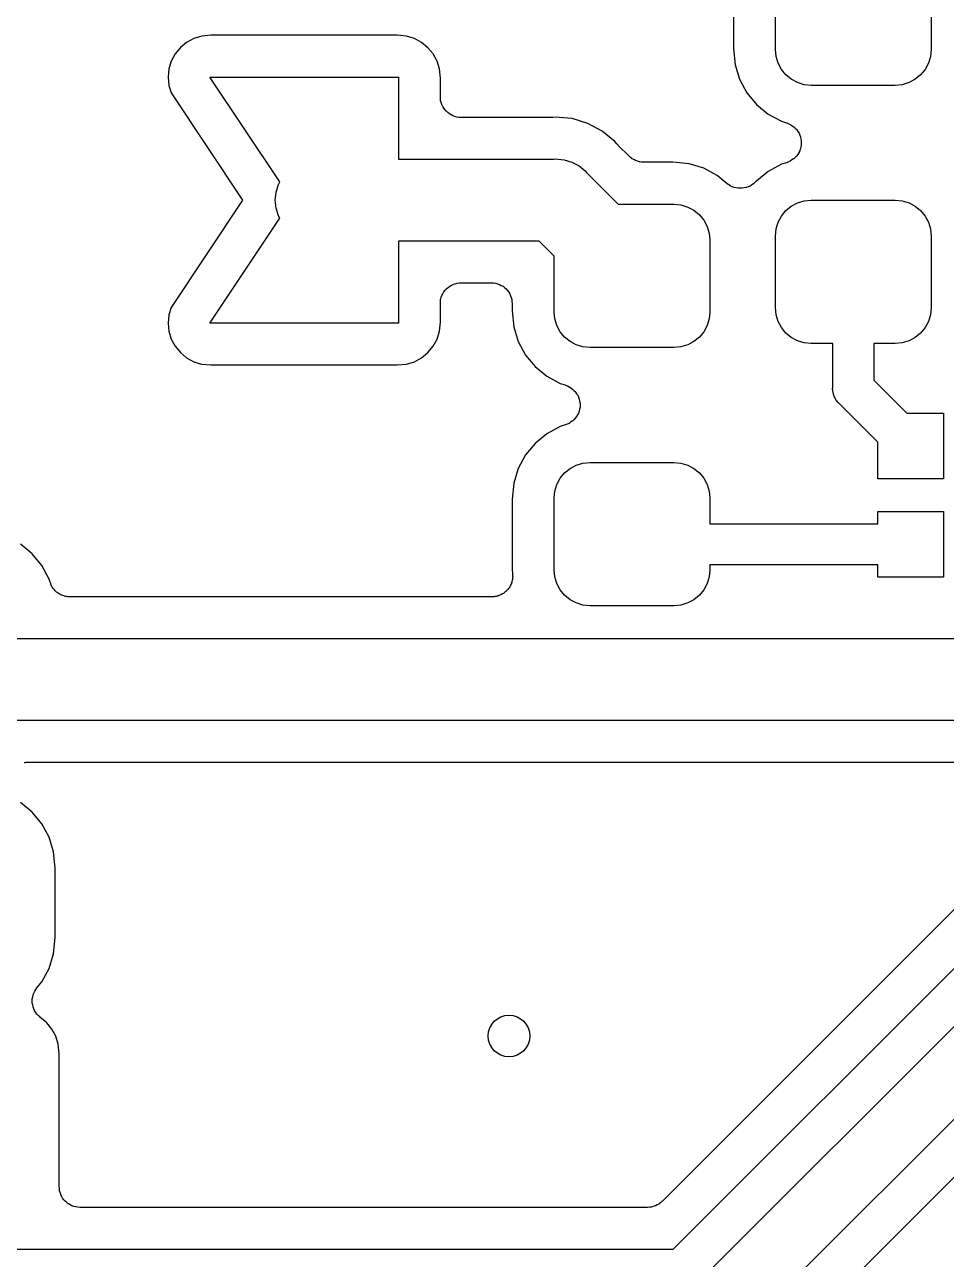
# Model space of a CAD drawing. Extents: x 150.4 to 195, y -135.4 to -96.2.
# Drawn here: x 156.25 to 161.87, y -128.76 to -121.23 of the extents above; entities that cross this region are included whole.
import ezdxf

# ---------------------------------------------------------------- set-up
doc = ezdxf.new("R2010")
doc.units = 0
doc.header["$MEASUREMENT"] = 0
doc.layers.add('BLACK', color=7, linetype='CONTINUOUS')

msp = doc.modelspace()

# ---------------------------------------------------------------- linework, layer by layer
at = {"layer": 'BLACK', "linetype": 'CONTINUOUS'}
for p, q in [((160.569, -120.95), (160.569, -121.375)), ((160.825, -121.381), (160.825, -120.944)), ((161.775, -120.944), (161.775, -121.381)), ((157.233, -121.338), (157.195, -121.369)), ((157.278, -121.314), (157.233, -121.338)), ((157.326, -121.3), (157.278, -121.314)), ((157.381, -121.294), (157.326, -121.3)), ((158.519, -121.294), (157.381, -121.294)), ((158.575, -121.3), (158.519, -121.294)), ((158.623, -121.314), (158.575, -121.3)), ((158.667, -121.338), (158.623, -121.314)), ((158.705, -121.37), (158.667, -121.338)), ((157.163, -121.408), (157.139, -121.452)), ((157.195, -121.369), (157.163, -121.408)), ((158.737, -121.408), (158.705, -121.37)), ((158.761, -121.452), (158.737, -121.408)), ((160.569, -121.375), (160.579, -121.474)), ((160.829, -121.424), (160.825, -121.381)), ((160.842, -121.465), (160.829, -121.424)), ((161.771, -121.424), (161.758, -121.465)), ((161.775, -121.381), (161.771, -121.424)), ((157.125, -121.5), (157.12, -121.55)), ((157.139, -121.452), (157.125, -121.5)), ((158.775, -121.5), (158.761, -121.452)), ((158.781, -121.556), (158.775, -121.5)), ((160.579, -121.474), (160.606, -121.563)), ((160.862, -121.503), (160.842, -121.465)), ((160.889, -121.536), (160.862, -121.503)), ((161.738, -121.503), (161.711, -121.536)), ((161.758, -121.465), (161.738, -121.503)), ((157.12, -121.55), (157.125, -121.6)), ((157.801, -122.189), (157.375, -121.55)), ((157.375, -121.55), (158.525, -121.55)), ((158.525, -121.55), (158.525, -122.05)), ((158.781, -121.669), (158.781, -121.556)), ((160.606, -121.563), (160.65, -121.645)), ((160.922, -121.563), (160.889, -121.536)), ((160.96, -121.583), (160.922, -121.563)), ((161.678, -121.563), (161.64, -121.583)), ((161.711, -121.536), (161.678, -121.563)), ((157.125, -121.6), (157.138, -121.645)), ((157.138, -121.645), (157.575, -122.3)), ((160.65, -121.645), (160.709, -121.716)), ((161.001, -121.596), (160.96, -121.583)), ((161.044, -121.6), (161.001, -121.596)), ((161.556, -121.6), (161.044, -121.6)), ((161.599, -121.596), (161.556, -121.6)), ((161.64, -121.583), (161.599, -121.596)), ((158.782, -121.681), (158.781, -121.669)), ((158.783, -121.693), (158.782, -121.681)), ((158.783, -121.694), (158.783, -121.693)), ((158.783, -121.693), (158.783, -121.693)), ((158.787, -121.705), (158.783, -121.694)), ((158.79, -121.717), (158.787, -121.705)), ((158.796, -121.728), (158.79, -121.717)), ((158.79, -121.717), (158.79, -121.717)), ((158.79, -121.717), (158.79, -121.717)), ((158.802, -121.739), (158.796, -121.728)), ((160.709, -121.716), (160.78, -121.775)), ((158.81, -121.749), (158.802, -121.739)), ((158.802, -121.739), (158.802, -121.739)), ((158.802, -121.739), (158.802, -121.739)), ((158.817, -121.758), (158.81, -121.749)), ((158.818, -121.758), (158.817, -121.758)), ((158.817, -121.758), (158.817, -121.758)), ((158.827, -121.766), (158.818, -121.758)), ((158.836, -121.774), (158.827, -121.766)), ((158.837, -121.774), (158.836, -121.774)), ((158.836, -121.774), (158.836, -121.774)), ((158.847, -121.78), (158.837, -121.774)), ((158.858, -121.786), (158.847, -121.78)), ((158.859, -121.786), (158.858, -121.786)), ((158.858, -121.786), (158.858, -121.786)), ((158.87, -121.79), (158.859, -121.786)), ((158.881, -121.793), (158.87, -121.79)), ((158.882, -121.793), (158.881, -121.793)), ((158.894, -121.795), (158.882, -121.793)), ((158.882, -121.793), (158.882, -121.793)), ((158.906, -121.796), (158.894, -121.795)), ((158.907, -121.796), (158.906, -121.796)), ((158.908, -121.796), (158.907, -121.796)), ((158.907, -121.796), (158.907, -121.796)), ((158.907, -121.796), (158.907, -121.796)), ((159.457, -121.796), (158.908, -121.796)), ((159.462, -121.795), (159.457, -121.796)), ((159.467, -121.796), (159.462, -121.795)), ((159.469, -121.795), (159.467, -121.796)), ((159.487, -121.794), (159.469, -121.795)), ((159.506, -121.795), (159.487, -121.794)), ((159.586, -121.803), (159.506, -121.795)), ((159.506, -121.795), (159.506, -121.795)), ((159.681, -121.832), (159.586, -121.803)), ((160.78, -121.775), (160.862, -121.819)), ((159.769, -121.879), (159.681, -121.832)), ((159.846, -121.942), (159.769, -121.879)), ((160.862, -121.819), (160.893, -121.828)), ((160.893, -121.828), (160.894, -121.829)), ((160.894, -121.829), (160.894, -121.829)), ((160.894, -121.829), (160.894, -121.829)), ((160.894, -121.829), (160.895, -121.829)), ((160.895, -121.829), (160.906, -121.834)), ((160.906, -121.834), (160.917, -121.839)), ((160.917, -121.839), (160.917, -121.839)), ((160.917, -121.839), (160.918, -121.839)), ((160.918, -121.839), (160.928, -121.846)), ((160.928, -121.846), (160.938, -121.853)), ((160.938, -121.853), (160.938, -121.853)), ((160.938, -121.853), (160.938, -121.853)), ((160.938, -121.853), (160.946, -121.862)), ((160.946, -121.862), (160.955, -121.87)), ((160.955, -121.87), (160.955, -121.87)), ((160.955, -121.87), (160.955, -121.871)), ((160.955, -121.871), (160.962, -121.881)), ((160.962, -121.881), (160.969, -121.891)), ((159.857, -121.956), (159.846, -121.942)), ((159.861, -121.96), (159.857, -121.956)), ((160.969, -121.891), (160.969, -121.891)), ((160.969, -121.891), (160.969, -121.891)), ((160.969, -121.891), (160.973, -121.903)), ((160.973, -121.903), (160.978, -121.914)), ((160.978, -121.914), (160.978, -121.914)), ((160.978, -121.914), (160.978, -121.914)), ((160.978, -121.914), (160.98, -121.926)), ((160.98, -121.926), (160.983, -121.938)), ((160.983, -121.938), (160.983, -121.938)), ((160.983, -121.938), (160.983, -121.939)), ((160.983, -121.939), (160.983, -121.951)), ((160.983, -121.951), (160.983, -121.963)), ((159.865, -121.964), (159.861, -121.96)), ((159.866, -121.966), (159.865, -121.964)), ((159.932, -122.032), (159.866, -121.966)), ((160.954, -122.031), (160.945, -122.04)), ((160.961, -122.021), (160.954, -122.031)), ((160.954, -122.031), (160.954, -122.031)), ((160.954, -122.031), (160.954, -122.031)), ((160.968, -122.011), (160.961, -122.021)), ((160.973, -121.999), (160.968, -122.01)), ((160.968, -122.01), (160.968, -122.01)), ((160.968, -122.01), (160.968, -122.011)), ((160.977, -121.988), (160.973, -121.999)), ((160.978, -121.988), (160.977, -121.988)), ((160.98, -121.975), (160.978, -121.987)), ((160.978, -121.987), (160.978, -121.988)), ((160.983, -121.963), (160.98, -121.975)), ((160.983, -121.963), (160.983, -121.963)), ((160.983, -121.963), (160.983, -121.963)), ((158.525, -122.05), (159.475, -122.05)), ((159.475, -122.05), (159.487, -122.049)), ((159.487, -122.049), (159.5, -122.05)), ((159.5, -122.05), (159.537, -122.054)), ((159.537, -122.054), (159.584, -122.068)), ((159.584, -122.068), (159.627, -122.091)), ((159.627, -122.091), (159.665, -122.122)), ((159.941, -122.039), (159.932, -122.032)), ((159.95, -122.047), (159.941, -122.039)), ((159.951, -122.047), (159.95, -122.047)), ((159.951, -122.048), (159.951, -122.047)), ((159.962, -122.053), (159.951, -122.048)), ((159.972, -122.059), (159.962, -122.053)), ((159.973, -122.059), (159.972, -122.059)), ((159.984, -122.063), (159.973, -122.059)), ((159.973, -122.059), (159.973, -122.059)), ((159.996, -122.066), (159.984, -122.063)), ((159.997, -122.067), (159.996, -122.066)), ((159.996, -122.066), (159.996, -122.066)), ((160.009, -122.068), (159.997, -122.067)), ((160.02, -122.069), (160.009, -122.068)), ((160.022, -122.069), (160.02, -122.069)), ((160.2, -122.069), (160.022, -122.069)), ((160.022, -122.069), (160.022, -122.069)), ((160.022, -122.069), (160.022, -122.069)), ((160.022, -122.069), (160.022, -122.069)), ((160.299, -122.079), (160.2, -122.069)), ((160.388, -122.106), (160.299, -122.079)), ((160.47, -122.15), (160.388, -122.106)), ((160.862, -122.081), (160.78, -122.125)), ((160.893, -122.072), (160.862, -122.081)), ((160.904, -122.067), (160.893, -122.072)), ((160.916, -122.062), (160.904, -122.067)), ((160.926, -122.055), (160.916, -122.062)), ((160.916, -122.062), (160.916, -122.062)), ((160.916, -122.062), (160.916, -122.062)), ((160.936, -122.049), (160.926, -122.055)), ((160.937, -122.048), (160.936, -122.048)), ((160.936, -122.048), (160.936, -122.049)), ((160.945, -122.04), (160.937, -122.048)), ((159.665, -122.122), (159.673, -122.132)), ((159.673, -122.132), (159.866, -122.325)), ((160.531, -122.2), (160.47, -122.15)), ((160.78, -122.125), (160.709, -122.184)), ((157.774, -122.3), (157.779, -122.251)), ((157.779, -122.251), (157.793, -122.204)), ((157.793, -122.204), (157.801, -122.189)), ((160.202, -128.7), (166.702, -122.2)), ((160.541, -122.207), (160.531, -122.2)), ((160.551, -122.213), (160.541, -122.207)), ((160.551, -122.214), (160.551, -122.213)), ((160.551, -122.213), (160.551, -122.213)), ((160.562, -122.218), (160.551, -122.214)), ((160.574, -122.223), (160.562, -122.218)), ((160.586, -122.226), (160.574, -122.223)), ((160.574, -122.223), (160.574, -122.223)), ((160.574, -122.223), (160.574, -122.223)), ((160.598, -122.228), (160.586, -122.226)), ((160.599, -122.228), (160.598, -122.228)), ((160.598, -122.228), (160.598, -122.228)), ((160.611, -122.228), (160.599, -122.228)), ((160.623, -122.228), (160.611, -122.228)), ((160.635, -122.226), (160.623, -122.228)), ((160.623, -122.228), (160.623, -122.228)), ((160.623, -122.228), (160.623, -122.228)), ((160.647, -122.224), (160.635, -122.226)), ((160.648, -122.223), (160.647, -122.224)), ((160.647, -122.224), (160.647, -122.224)), ((160.659, -122.219), (160.648, -122.223)), ((160.67, -122.215), (160.659, -122.219)), ((160.671, -122.214), (160.67, -122.214)), ((160.67, -122.214), (160.67, -122.215)), ((160.681, -122.207), (160.671, -122.214)), ((160.691, -122.201), (160.681, -122.207)), ((160.7, -122.192), (160.691, -122.2)), ((160.691, -122.2), (160.691, -122.201)), ((160.691, -122.201), (160.691, -122.201)), ((160.708, -122.184), (160.7, -122.192)), ((160.709, -122.184), (160.708, -122.184)), ((157.575, -122.3), (157.138, -122.955)), ((157.779, -122.349), (157.774, -122.3)), ((159.866, -122.325), (160.206, -122.325)), ((160.206, -122.325), (160.249, -122.329)), ((160.249, -122.329), (160.29, -122.342)), ((160.922, -122.337), (160.96, -122.317)), ((160.96, -122.317), (161.001, -122.304)), ((161.001, -122.304), (161.044, -122.3)), ((161.044, -122.3), (161.556, -122.3)), ((161.556, -122.3), (161.599, -122.304)), ((161.599, -122.304), (161.64, -122.317)), ((161.64, -122.317), (161.678, -122.337)), ((157.793, -122.396), (157.779, -122.349)), ((157.801, -122.411), (157.793, -122.396)), ((160.29, -122.342), (160.328, -122.362)), ((160.328, -122.362), (160.361, -122.389)), ((166.879, -122.376), (160.347, -128.909)), ((160.361, -122.389), (160.388, -122.422)), ((160.842, -122.435), (160.862, -122.397)), ((160.862, -122.397), (160.889, -122.364)), ((160.889, -122.364), (160.922, -122.337)), ((161.678, -122.337), (161.711, -122.364)), ((161.711, -122.364), (161.738, -122.397)), ((161.738, -122.397), (161.758, -122.435)), ((157.375, -123.05), (157.801, -122.411)), ((160.388, -122.422), (160.408, -122.46)), ((160.408, -122.46), (160.421, -122.501)), ((160.825, -122.519), (160.829, -122.476)), ((160.829, -122.476), (160.842, -122.435)), ((161.758, -122.435), (161.771, -122.476)), ((161.771, -122.476), (161.775, -122.519)), ((159.384, -122.55), (158.525, -122.55)), ((158.525, -122.55), (158.525, -123.05)), ((159.475, -122.641), (159.384, -122.55)), ((160.421, -122.501), (160.425, -122.544)), ((160.425, -122.544), (160.425, -122.981)), ((160.825, -122.956), (160.825, -122.519)), ((161.775, -122.519), (161.775, -122.956)), ((158.706, -131.115), (167.162, -122.659)), ((159.475, -122.981), (159.475, -122.641)), ((158.797, -122.871), (158.803, -122.86)), ((158.803, -122.859), (158.811, -122.85)), ((158.803, -122.86), (158.803, -122.859)), ((158.803, -122.86), (158.803, -122.86)), ((158.811, -122.85), (158.818, -122.841)), ((158.818, -122.841), (158.819, -122.841)), ((158.819, -122.84), (158.828, -122.833)), ((158.819, -122.841), (158.819, -122.84)), ((158.828, -122.833), (158.838, -122.825)), ((158.838, -122.825), (158.849, -122.819)), ((158.838, -122.825), (158.838, -122.825)), ((158.838, -122.825), (158.838, -122.825)), ((158.849, -122.819), (158.859, -122.814)), ((167.339, -122.836), (158.851, -131.324)), ((158.859, -122.814), (158.86, -122.813)), ((158.86, -122.813), (158.872, -122.81)), ((158.86, -122.813), (158.86, -122.813)), ((158.872, -122.81), (158.883, -122.806)), ((158.883, -122.806), (158.884, -122.806)), ((158.884, -122.806), (158.896, -122.805)), ((158.884, -122.806), (158.884, -122.806)), ((158.896, -122.805), (158.908, -122.804)), ((158.908, -122.804), (159.092, -122.804)), ((159.092, -122.804), (159.093, -122.804)), ((159.093, -122.804), (159.093, -122.804)), ((159.093, -122.804), (159.093, -122.804)), ((159.093, -122.804), (159.094, -122.804)), ((159.094, -122.804), (159.106, -122.805)), ((159.106, -122.805), (159.118, -122.807)), ((159.118, -122.807), (159.118, -122.807)), ((159.118, -122.807), (159.119, -122.807)), ((159.119, -122.807), (159.13, -122.81)), ((159.13, -122.81), (159.141, -122.814)), ((159.141, -122.814), (159.142, -122.814)), ((159.142, -122.814), (159.142, -122.814)), ((159.142, -122.814), (159.153, -122.82)), ((159.153, -122.82), (159.163, -122.826)), ((159.163, -122.826), (159.164, -122.826)), ((159.164, -122.826), (159.164, -122.826)), ((159.164, -122.826), (159.173, -122.834)), ((159.173, -122.834), (159.182, -122.842)), ((159.182, -122.842), (159.183, -122.842)), ((159.183, -122.842), (159.183, -122.842)), ((159.183, -122.842), (159.19, -122.851)), ((159.19, -122.851), (159.198, -122.861)), ((158.781, -122.929), (158.782, -122.917)), ((158.781, -122.93), (158.781, -122.929)), ((158.781, -122.931), (158.781, -122.93)), ((158.781, -122.93), (158.781, -122.93)), ((158.781, -122.93), (158.781, -122.93)), ((158.781, -123.044), (158.781, -122.931)), ((158.782, -122.917), (158.783, -122.905)), ((158.783, -122.905), (158.784, -122.905)), ((158.784, -122.905), (158.787, -122.893)), ((158.784, -122.905), (158.784, -122.905)), ((158.787, -122.893), (158.791, -122.882)), ((158.791, -122.881), (158.797, -122.871)), ((158.791, -122.882), (158.791, -122.881)), ((158.791, -122.881), (158.791, -122.881)), ((159.198, -122.861), (159.198, -122.861)), ((159.198, -122.861), (159.198, -122.861)), ((159.198, -122.861), (159.204, -122.872)), ((159.204, -122.872), (159.21, -122.883)), ((159.21, -122.883), (159.21, -122.883)), ((159.21, -122.883), (159.21, -122.883)), ((159.21, -122.883), (159.213, -122.895)), ((159.213, -122.895), (159.217, -122.906)), ((159.217, -122.906), (159.217, -122.907)), ((159.217, -122.907), (159.217, -122.907)), ((159.217, -122.907), (159.218, -122.919)), ((159.218, -122.919), (159.219, -122.931)), ((159.219, -122.931), (159.219, -122.975)), ((157.125, -123), (157.12, -123.05)), ((157.138, -122.955), (157.125, -123)), ((159.219, -122.975), (159.229, -123.074)), ((159.479, -123.024), (159.475, -122.981)), ((160.425, -122.981), (160.421, -123.024)), ((160.829, -122.999), (160.825, -122.956)), ((160.842, -123.04), (160.829, -122.999)), ((161.771, -122.999), (161.758, -123.04)), ((161.775, -122.956), (161.771, -122.999)), ((157.12, -123.05), (157.125, -123.1)), ((158.525, -123.05), (157.375, -123.05)), ((158.775, -123.1), (158.781, -123.044)), ((159.229, -123.074), (159.256, -123.163)), ((159.492, -123.065), (159.479, -123.024)), ((159.512, -123.103), (159.492, -123.065)), ((160.408, -123.065), (160.388, -123.103)), ((160.421, -123.024), (160.408, -123.065)), ((160.862, -123.078), (160.842, -123.04)), ((160.889, -123.111), (160.862, -123.078)), ((161.738, -123.078), (161.711, -123.111)), ((161.758, -123.04), (161.738, -123.078)), ((157.125, -123.1), (157.139, -123.148)), ((157.139, -123.148), (157.163, -123.192)), ((158.737, -123.192), (158.761, -123.148)), ((158.761, -123.148), (158.775, -123.1)), ((159.539, -123.136), (159.512, -123.103)), ((159.572, -123.163), (159.539, -123.136)), ((160.361, -123.136), (160.328, -123.163)), ((160.388, -123.103), (160.361, -123.136)), ((160.922, -123.138), (160.889, -123.111)), ((160.96, -123.158), (160.922, -123.138)), ((161.001, -123.171), (160.96, -123.158)), ((161.64, -123.158), (161.599, -123.171)), ((161.678, -123.138), (161.64, -123.158)), ((161.711, -123.111), (161.678, -123.138)), ((157.163, -123.192), (157.195, -123.23)), ((157.195, -123.23), (157.233, -123.262)), ((158.667, -123.262), (158.705, -123.23)), ((158.705, -123.23), (158.737, -123.192)), ((159.256, -123.163), (159.3, -123.245)), ((159.61, -123.183), (159.572, -123.163)), ((159.651, -123.196), (159.61, -123.183)), ((159.694, -123.2), (159.651, -123.196)), ((160.206, -123.2), (159.694, -123.2)), ((160.249, -123.196), (160.206, -123.2)), ((160.29, -123.183), (160.249, -123.196)), ((160.328, -123.163), (160.29, -123.183)), ((161.044, -123.175), (161.001, -123.171)), ((161.175, -123.175), (161.044, -123.175)), ((161.175, -123.444), (161.175, -123.175)), ((161.556, -123.175), (161.425, -123.175)), ((161.425, -123.175), (161.425, -123.398)), ((161.599, -123.171), (161.556, -123.175)), ((157.233, -123.262), (157.277, -123.286)), ((157.277, -123.286), (157.325, -123.3)), ((157.325, -123.3), (157.381, -123.306)), ((157.381, -123.306), (158.519, -123.306)), ((158.519, -123.306), (158.575, -123.3)), ((158.575, -123.3), (158.623, -123.286)), ((158.623, -123.286), (158.667, -123.262)), ((159.3, -123.245), (159.359, -123.316)), ((159.359, -123.316), (159.43, -123.375)), ((159.43, -123.375), (159.512, -123.419)), ((159.512, -123.419), (159.543, -123.428)), ((159.543, -123.428), (159.544, -123.429)), ((159.544, -123.429), (159.544, -123.429)), ((159.544, -123.429), (159.544, -123.429)), ((159.544, -123.429), (159.545, -123.429)), ((159.545, -123.429), (159.556, -123.434)), ((159.556, -123.434), (159.567, -123.439)), ((159.567, -123.439), (159.567, -123.439)), ((159.567, -123.439), (159.568, -123.439)), ((159.568, -123.439), (159.578, -123.446)), ((159.578, -123.446), (159.588, -123.453)), ((159.588, -123.453), (159.588, -123.453)), ((159.588, -123.453), (159.588, -123.453)), ((159.588, -123.453), (159.596, -123.462)), ((159.596, -123.462), (159.605, -123.47)), ((161.174, -123.45), (161.175, -123.444)), ((161.177, -123.475), (161.174, -123.45)), ((161.425, -123.398), (161.627, -123.6)), ((159.605, -123.47), (159.605, -123.47)), ((159.605, -123.47), (159.605, -123.471)), ((159.605, -123.471), (159.612, -123.481)), ((159.612, -123.481), (159.619, -123.491)), ((159.619, -123.491), (159.619, -123.491)), ((159.619, -123.491), (159.619, -123.491)), ((159.619, -123.491), (159.623, -123.503)), ((159.623, -123.503), (159.628, -123.514)), ((159.628, -123.514), (159.628, -123.514)), ((159.628, -123.514), (159.628, -123.514)), ((159.628, -123.514), (159.63, -123.526)), ((159.63, -123.526), (159.633, -123.538)), ((159.633, -123.538), (159.633, -123.538)), ((159.633, -123.538), (159.633, -123.539)), ((161.184, -123.498), (161.177, -123.475)), ((161.196, -123.52), (161.184, -123.498)), ((161.207, -123.534), (161.196, -123.52)), ((161.211, -123.539), (161.207, -123.534)), ((159.618, -123.611), (159.611, -123.621)), ((159.623, -123.599), (159.618, -123.61)), ((159.618, -123.61), (159.618, -123.61)), ((159.618, -123.61), (159.618, -123.611)), ((159.627, -123.588), (159.623, -123.599)), ((159.628, -123.588), (159.627, -123.588)), ((159.63, -123.575), (159.628, -123.587)), ((159.628, -123.587), (159.628, -123.588)), ((159.633, -123.563), (159.63, -123.575)), ((159.633, -123.539), (159.633, -123.551)), ((159.633, -123.551), (159.633, -123.563)), ((159.633, -123.563), (159.633, -123.563)), ((159.633, -123.563), (159.633, -123.563)), ((161.216, -123.543), (161.211, -123.539)), ((161.45, -123.777), (161.216, -123.543)), ((161.627, -123.6), (161.85, -123.6)), ((161.85, -123.6), (161.85, -124)), ((159.512, -123.681), (159.43, -123.725)), ((159.543, -123.672), (159.512, -123.681)), ((159.554, -123.667), (159.543, -123.672)), ((159.566, -123.662), (159.554, -123.667)), ((159.576, -123.655), (159.566, -123.662)), ((159.566, -123.662), (159.566, -123.662)), ((159.566, -123.662), (159.566, -123.662)), ((159.586, -123.649), (159.576, -123.655)), ((159.587, -123.648), (159.586, -123.648)), ((159.586, -123.648), (159.586, -123.649)), ((159.595, -123.64), (159.587, -123.648)), ((159.604, -123.631), (159.595, -123.64)), ((159.611, -123.621), (159.604, -123.631)), ((159.604, -123.631), (159.604, -123.631)), ((159.604, -123.631), (159.604, -123.631)), ((159.43, -123.725), (159.359, -123.784)), ((159.359, -123.784), (159.3, -123.855)), ((161.45, -124), (161.45, -123.777)), ((159.3, -123.855), (159.256, -123.937)), ((159.61, -123.917), (159.651, -123.904)), ((159.651, -123.904), (159.694, -123.9)), ((159.694, -123.9), (160.206, -123.9)), ((160.206, -123.9), (160.249, -123.904)), ((160.249, -123.904), (160.29, -123.917)), ((159.256, -123.937), (159.229, -124.026)), ((159.512, -123.997), (159.539, -123.964)), ((159.539, -123.964), (159.572, -123.937)), ((159.572, -123.937), (159.61, -123.917)), ((160.29, -123.917), (160.328, -123.937)), ((160.328, -123.937), (160.361, -123.964)), ((160.361, -123.964), (160.388, -123.997)), ((159.229, -124.026), (159.219, -124.125)), ((159.479, -124.076), (159.492, -124.035)), ((159.492, -124.035), (159.512, -123.997)), ((160.388, -123.997), (160.408, -124.035)), ((160.408, -124.035), (160.421, -124.076)), ((161.85, -124), (161.45, -124)), ((159.219, -124.125), (159.219, -124.55)), ((159.475, -124.119), (159.479, -124.076)), ((159.475, -124.556), (159.475, -124.119)), ((160.421, -124.076), (160.425, -124.119)), ((160.425, -124.119), (160.425, -124.275)), ((161.45, -124.275), (161.45, -124.2)), ((161.45, -124.2), (161.85, -124.2)), ((161.85, -124.2), (161.85, -124.6)), ((160.425, -124.275), (161.45, -124.275)), ((156.291, -124.459), (156.22, -124.4)), ((156.35, -124.53), (156.291, -124.459)), ((156.394, -124.612), (156.35, -124.53)), ((159.219, -124.55), (159.222, -124.582)), ((159.222, -124.582), (159.222, -124.583)), ((159.222, -124.583), (159.222, -124.589)), ((159.222, -124.589), (159.223, -124.595)), ((159.479, -124.599), (159.475, -124.556)), ((160.425, -124.556), (160.421, -124.599)), ((161.45, -124.525), (160.425, -124.525)), ((160.425, -124.525), (160.425, -124.556)), ((161.45, -124.6), (161.45, -124.525)), ((156.4, -124.631), (156.394, -124.612)), ((156.402, -124.636), (156.4, -124.631)), ((156.404, -124.642), (156.402, -124.636)), ((156.407, -124.648), (156.404, -124.642)), ((156.409, -124.654), (156.407, -124.648)), ((156.412, -124.659), (156.409, -124.654)), ((156.415, -124.664), (156.412, -124.659)), ((156.419, -124.669), (156.415, -124.664)), ((159.201, -124.665), (159.197, -124.67)), ((159.204, -124.66), (159.201, -124.665)), ((159.207, -124.655), (159.204, -124.66)), ((159.21, -124.649), (159.207, -124.655)), ((159.213, -124.643), (159.21, -124.649)), ((159.215, -124.638), (159.213, -124.643)), ((159.217, -124.632), (159.215, -124.638)), ((159.218, -124.626), (159.217, -124.632)), ((159.22, -124.62), (159.218, -124.626)), ((159.221, -124.614), (159.22, -124.62)), ((159.222, -124.608), (159.221, -124.614)), ((159.223, -124.595), (159.222, -124.601)), ((159.222, -124.601), (159.222, -124.608)), ((159.492, -124.64), (159.479, -124.599)), ((159.512, -124.678), (159.492, -124.64)), ((160.408, -124.64), (160.388, -124.678)), ((160.421, -124.599), (160.408, -124.64)), ((161.85, -124.6), (161.45, -124.6)), ((156.423, -124.674), (156.419, -124.669)), ((156.427, -124.678), (156.423, -124.674)), ((156.431, -124.683), (156.427, -124.678)), ((156.436, -124.687), (156.431, -124.683)), ((156.44, -124.692), (156.436, -124.687)), ((156.445, -124.695), (156.44, -124.692)), ((156.45, -124.699), (156.445, -124.695)), ((156.455, -124.702), (156.45, -124.699)), ((156.461, -124.706), (156.455, -124.702)), ((156.466, -124.708), (156.461, -124.706)), ((156.471, -124.711), (156.466, -124.708)), ((156.478, -124.713), (156.471, -124.711)), ((156.484, -124.715), (156.478, -124.713)), ((156.489, -124.717), (156.484, -124.715)), ((156.495, -124.718), (156.489, -124.717)), ((156.502, -124.719), (156.495, -124.718)), ((156.508, -124.72), (156.502, -124.719)), ((156.514, -124.72), (156.508, -124.72)), ((156.52, -124.721), (156.514, -124.72)), ((156.521, -124.721), (156.52, -124.721)), ((159.096, -124.721), (156.521, -124.721)), ((159.102, -124.72), (159.096, -124.721)), ((159.107, -124.72), (159.102, -124.72)), ((159.114, -124.719), (159.107, -124.72)), ((159.121, -124.719), (159.114, -124.719)), ((159.126, -124.717), (159.121, -124.719)), ((159.132, -124.716), (159.126, -124.717)), ((159.138, -124.713), (159.132, -124.716)), ((159.144, -124.711), (159.138, -124.713)), ((159.149, -124.709), (159.144, -124.711)), ((159.155, -124.707), (159.149, -124.709)), ((159.16, -124.703), (159.155, -124.707)), ((159.166, -124.7), (159.16, -124.703)), ((159.171, -124.696), (159.166, -124.7)), ((159.175, -124.693), (159.171, -124.696)), ((159.18, -124.688), (159.175, -124.693)), ((159.185, -124.684), (159.18, -124.688)), ((159.189, -124.68), (159.185, -124.684)), ((159.193, -124.676), (159.189, -124.68)), ((159.197, -124.67), (159.193, -124.676)), ((159.539, -124.711), (159.512, -124.678)), ((159.572, -124.738), (159.539, -124.711)), ((159.61, -124.758), (159.572, -124.738)), ((160.328, -124.738), (160.29, -124.758)), ((160.361, -124.711), (160.328, -124.738)), ((160.388, -124.678), (160.361, -124.711)), ((159.651, -124.771), (159.61, -124.758)), ((159.694, -124.775), (159.651, -124.771)), ((160.206, -124.775), (159.694, -124.775)), ((160.249, -124.771), (160.206, -124.775)), ((160.29, -124.758), (160.249, -124.771)), ((156.175, -124.975), (161.931, -124.975)), ((163.372, -125.171), (160.134, -128.409)), ((162.023, -125.475), (152.599, -125.475)), ((156.242, -125.731), (156.249, -125.731)), ((156.249, -125.731), (156.255, -125.73)), ((156.255, -125.73), (156.261, -125.73)), ((156.261, -125.73), (156.267, -125.729)), ((156.267, -125.729), (162.004, -125.729)), ((156.291, -126.034), (156.22, -125.975)), ((156.35, -126.105), (156.291, -126.034)), ((156.394, -126.187), (156.35, -126.105)), ((156.421, -126.276), (156.394, -126.187)), ((156.431, -126.375), (156.421, -126.276)), ((156.431, -126.8), (156.431, -126.375)), ((156.421, -126.899), (156.431, -126.8)), ((156.394, -126.988), (156.421, -126.899)), ((156.35, -127.07), (156.394, -126.988)), ((156.32, -127.106), (156.35, -127.07)), ((156.295, -127.161), (156.297, -127.149)), ((156.297, -127.149), (156.302, -127.138)), ((156.297, -127.149), (156.297, -127.149)), ((156.297, -127.149), (156.297, -127.149)), ((156.302, -127.138), (156.307, -127.127)), ((156.307, -127.126), (156.314, -127.116)), ((156.307, -127.127), (156.307, -127.126)), ((156.307, -127.126), (156.307, -127.126)), ((156.314, -127.116), (156.32, -127.106)), ((156.292, -127.173), (156.295, -127.161)), ((156.292, -127.174), (156.292, -127.173)), ((156.292, -127.173), (156.292, -127.173)), ((156.292, -127.186), (156.292, -127.174)), ((156.292, -127.198), (156.292, -127.186)), ((156.292, -127.199), (156.292, -127.198)), ((156.292, -127.198), (156.292, -127.198)), ((156.295, -127.21), (156.292, -127.199)), ((156.297, -127.222), (156.295, -127.21)), ((156.297, -127.223), (156.297, -127.222)), ((156.297, -127.222), (156.297, -127.222)), ((156.301, -127.234), (156.297, -127.223)), ((156.306, -127.245), (156.301, -127.234)), ((156.306, -127.246), (156.306, -127.245)), ((156.306, -127.245), (156.306, -127.245)), ((156.313, -127.256), (156.306, -127.246)), ((156.319, -127.266), (156.313, -127.256)), ((156.32, -127.266), (156.319, -127.266)), ((156.32, -127.267), (156.32, -127.266)), ((156.328, -127.275), (156.32, -127.267)), ((156.337, -127.284), (156.328, -127.275)), ((156.338, -127.285), (156.337, -127.284)), ((156.337, -127.284), (156.337, -127.284)), ((156.337, -127.284), (156.337, -127.284)), ((156.337, -127.284), (156.337, -127.284)), ((156.38, -127.32), (156.338, -127.285)), ((156.412, -127.358), (156.38, -127.32)), ((156.436, -127.402), (156.412, -127.358)), ((156.45, -127.45), (156.436, -127.402)), ((156.456, -127.506), (156.45, -127.45)), ((156.456, -128.319), (156.456, -127.506)), ((156.457, -128.331), (156.456, -128.319)), ((156.458, -128.343), (156.457, -128.331)), ((156.458, -128.344), (156.458, -128.343)), ((156.458, -128.343), (156.458, -128.343)), ((156.462, -128.355), (156.458, -128.344)), ((156.465, -128.367), (156.462, -128.355)), ((156.471, -128.378), (156.465, -128.367)), ((156.465, -128.367), (156.465, -128.367)), ((156.465, -128.367), (156.465, -128.367)), ((156.477, -128.389), (156.471, -128.378)), ((156.485, -128.399), (156.477, -128.389)), ((156.477, -128.389), (156.477, -128.389)), ((156.477, -128.389), (156.477, -128.389)), ((156.492, -128.408), (156.485, -128.399)), ((156.493, -128.408), (156.492, -128.408)), ((156.492, -128.408), (156.492, -128.408)), ((156.502, -128.416), (156.493, -128.408)), ((156.511, -128.424), (156.502, -128.416)), ((156.512, -128.424), (156.511, -128.424)), ((156.511, -128.424), (156.511, -128.424)), ((156.522, -128.43), (156.512, -128.424)), ((156.533, -128.436), (156.522, -128.43)), ((160.103, -128.431), (160.093, -128.436)), ((160.113, -128.426), (160.103, -128.431)), ((160.114, -128.425), (160.113, -128.426)), ((160.115, -128.425), (160.114, -128.425)), ((160.124, -128.417), (160.115, -128.425)), ((160.133, -128.41), (160.124, -128.417)), ((160.134, -128.409), (160.133, -128.41)), ((160.134, -128.409), (160.134, -128.409)), ((160.134, -128.409), (160.134, -128.409)), ((160.134, -128.409), (160.134, -128.409)), ((156.534, -128.436), (156.533, -128.436)), ((156.533, -128.436), (156.533, -128.436)), ((156.545, -128.44), (156.534, -128.436)), ((156.556, -128.443), (156.545, -128.44)), ((156.557, -128.443), (156.556, -128.443)), ((156.569, -128.445), (156.557, -128.443)), ((156.557, -128.443), (156.557, -128.443)), ((156.581, -128.446), (156.569, -128.445)), ((156.582, -128.446), (156.581, -128.446)), ((156.583, -128.446), (156.582, -128.446)), ((156.582, -128.446), (156.582, -128.446)), ((156.582, -128.446), (156.582, -128.446)), ((160.044, -128.446), (156.583, -128.446)), ((160.056, -128.445), (160.044, -128.446)), ((160.068, -128.444), (160.056, -128.445)), ((160.069, -128.444), (160.068, -128.444)), ((160.068, -128.444), (160.068, -128.444)), ((160.08, -128.44), (160.069, -128.444)), ((160.091, -128.437), (160.08, -128.44)), ((160.092, -128.437), (160.091, -128.437)), ((160.093, -128.436), (160.092, -128.437)), ((152.777, -128.7), (160.202, -128.7))]:
    msp.add_line(p, q, dxfattribs=at)
at = {"layer": 'BLACK'}
msp.add_circle((159.2, -127.4), 0.127, dxfattribs=at)

doc.saveas('drawing.dxf')
